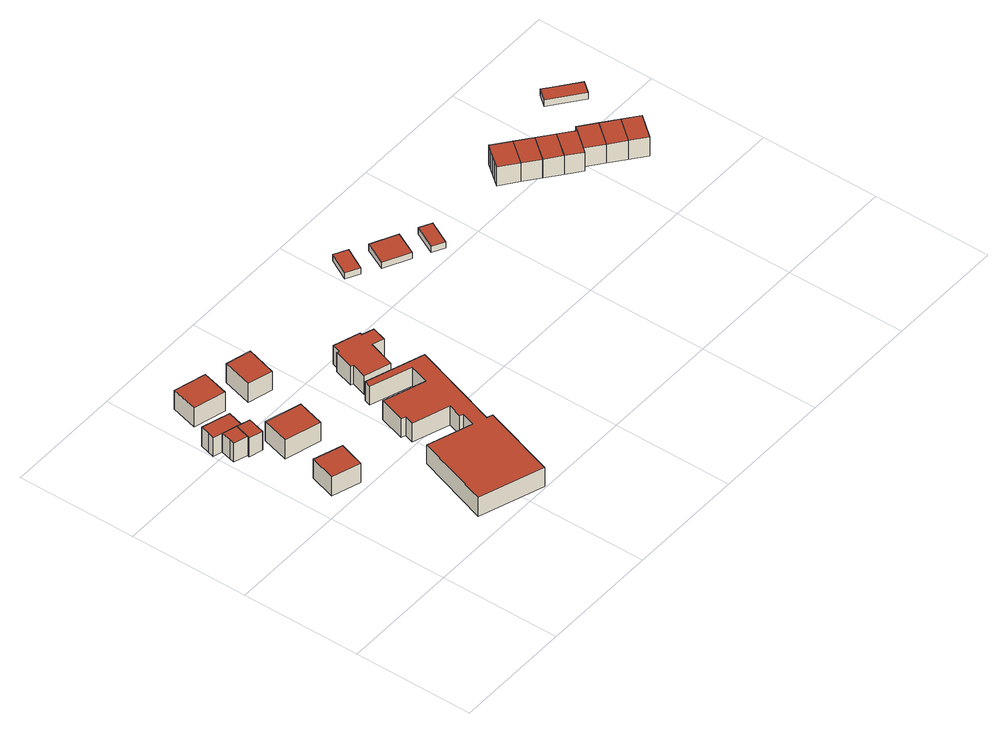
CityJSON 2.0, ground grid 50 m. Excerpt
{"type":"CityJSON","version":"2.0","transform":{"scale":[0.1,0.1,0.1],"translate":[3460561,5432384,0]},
"CityObjects":{
"building1":{"type":"Building","geometry":[{"type":"MultiSurface","lod":"2","boundaries":[[[0,1,2,3,4]],[[4,5,6,0]],[[0,6,7,1]],[[1,7,8,2]],[[2,8,9,3]],[[3,9,5,4]],[[9,8,7,6,5]]],"semantics":{"surfaces":[{"type":"GroundSurface"},{"type":"WallSurface"},{"type":"RoofSurface"}],"values":[0,1,1,1,1,1,2]}}]},
"building2":{"type":"Building","geometry":[{"type":"MultiSurface","lod":"2","boundaries":[[[10,11,12,13]],[[13,14,15,10]],[[10,15,16,11]],[[11,16,17,12]],[[12,17,14,13]],[[17,16,15,14]]],"semantics":{"surfaces":[{"type":"GroundSurface"},{"type":"WallSurface"},{"type":"RoofSurface"}],"values":[0,1,1,1,1,2]}}]},
"building3":{"type":"Building","geometry":[{"type":"MultiSurface","lod":"2","boundaries":[[[4,3,18,19,20,21,22]],[[22,23,5,4]],[[4,5,9,3]],[[3,9,24,18]],[[18,24,25,19]],[[19,25,26,20]],[[20,26,27,21]],[[21,27,23,22]],[[27,26,25,24,9,5,23]]],"semantics":{"surfaces":[{"type":"GroundSurface"},{"type":"WallSurface"},{"type":"RoofSurface"}],"values":[0,1,1,1,1,1,1,1,2]}}]},
"building4":{"type":"Building","geometry":[{"type":"MultiSurface","lod":"2","boundaries":[[[28,29,30,0,4,22]],[[22,23,31,28]],[[28,31,32,29]],[[29,32,33,30]],[[30,33,6,0]],[[0,6,5,4]],[[4,5,23,22]],[[5,6,33,32,31,23]]],"semantics":{"surfaces":[{"type":"GroundSurface"},{"type":"WallSurface"},{"type":"RoofSurface"}],"values":[0,1,1,1,1,1,1,2]}}]},
"building5":{"type":"Building","geometry":[{"type":"MultiSurface","lod":"2","boundaries":[[[34,35,36,37]],[[37,38,39,34]],[[34,39,40,35]],[[35,40,41,36]],[[36,41,38,37]],[[41,40,39,38]]],"semantics":{"surfaces":[{"type":"GroundSurface"},{"type":"WallSurface"},{"type":"RoofSurface"}],"values":[0,1,1,1,1,2]}}]},
"building6":{"type":"Building","geometry":[{"type":"MultiSurface","lod":"2","boundaries":[[[42,43,44,45]],[[45,46,47,42]],[[42,47,48,43]],[[43,48,49,44]],[[44,49,46,45]],[[49,48,47,46]]],"semantics":{"surfaces":[{"type":"GroundSurface"},{"type":"WallSurface"},{"type":"RoofSurface"}],"values":[0,1,1,1,1,2]}}]},
"building7":{"type":"Building","geometry":[{"type":"MultiSurface","lod":"2","boundaries":[[[50,51,52,53,54,55,56,57,58,59,60,61,62,63,64,65,66,67]],[[67,68,69,50]],[[50,69,70,51]],[[51,70,71,52]],[[52,71,72,53]],[[53,72,73,54]],[[54,73,74,55]],[[55,74,75,56]],[[56,75,76,57]],[[57,76,77,58]],[[58,77,78,59]],[[59,78,79,60]],[[60,79,80,61]],[[61,80,81,62]],[[62,81,82,63]],[[63,82,83,64]],[[64,83,84,65]],[[65,84,85,66]],[[66,85,68,67]],[[85,84,83,82,81,80,79,78,77,76,75,74,73,72,71,70,69,68]]],"semantics":{"surfaces":[{"type":"GroundSurface"},{"type":"WallSurface"},{"type":"RoofSurface"}],"values":[0,1,1,1,1,1,1,1,1,1,1,1,1,1,1,1,1,1,1,2]}}]},
"building8":{"type":"Building","geometry":[{"type":"MultiSurface","lod":"2","boundaries":[[[86,87,88,89]],[[89,90,91,86]],[[86,91,92,87]],[[87,92,93,88]],[[88,93,90,89]],[[93,92,91,90]]],"semantics":{"surfaces":[{"type":"GroundSurface"},{"type":"WallSurface"},{"type":"RoofSurface"}],"values":[0,1,1,1,1,2]}}]},
"building9":{"type":"Building","geometry":[{"type":"MultiSurface","lod":"2","boundaries":[[[94,95,96,97,98,99,100,101,102,103,104,105]],[[105,106,107,94]],[[94,107,108,95]],[[95,108,109,96]],[[96,109,110,97]],[[97,110,111,98]],[[98,111,112,99]],[[99,112,113,100]],[[100,113,114,101]],[[101,114,115,102]],[[102,115,116,103]],[[103,116,117,104]],[[104,117,106,105]],[[117,116,115,114,113,112,111,110,109,108,107,106]]],"semantics":{"surfaces":[{"type":"GroundSurface"},{"type":"WallSurface"},{"type":"RoofSurface"}],"values":[0,1,1,1,1,1,1,1,1,1,1,1,1,2]}}]},
"building10":{"type":"Building","geometry":[{"type":"MultiSurface","lod":"2","boundaries":[[[118,119,120,121]],[[121,122,123,118]],[[118,123,124,119]],[[119,124,125,120]],[[120,125,122,121]],[[125,124,123,122]]],"semantics":{"surfaces":[{"type":"GroundSurface"},{"type":"WallSurface"},{"type":"RoofSurface"}],"values":[0,1,1,1,1,2]}}]},
"building11":{"type":"Building","geometry":[{"type":"MultiSurface","lod":"2","boundaries":[[[126,127,128,129]],[[129,130,131,126]],[[126,131,132,127]],[[127,132,133,128]],[[128,133,130,129]],[[133,132,131,130]]],"semantics":{"surfaces":[{"type":"GroundSurface"},{"type":"WallSurface"},{"type":"RoofSurface"}],"values":[0,1,1,1,1,2]}}]},
"building12":{"type":"Building","geometry":[{"type":"MultiSurface","lod":"2","boundaries":[[[134,135,136,137]],[[137,138,139,134]],[[134,139,140,135]],[[135,140,141,136]],[[136,141,138,137]],[[141,140,139,138]]],"semantics":{"surfaces":[{"type":"GroundSurface"},{"type":"WallSurface"},{"type":"RoofSurface"}],"values":[0,1,1,1,1,2]}}]},
"building13":{"type":"Building","geometry":[{"type":"MultiSurface","lod":"2","boundaries":[[[142,143,144,145,146,147,148]],[[148,149,150,142]],[[142,150,151,143]],[[143,151,152,144]],[[144,152,153,145]],[[145,153,154,146]],[[146,154,155,147]],[[147,155,149,148]],[[155,154,153,152,151,150,149]]],"semantics":{"surfaces":[{"type":"GroundSurface"},{"type":"WallSurface"},{"type":"RoofSurface"}],"values":[0,1,1,1,1,1,1,1,2]}}]},
"building14":{"type":"Building","geometry":[{"type":"MultiSurface","lod":"2","boundaries":[[[156,142,148,157]],[[157,158,159,156]],[[156,159,150,142]],[[142,150,149,148]],[[148,149,158,157]],[[149,150,159,158]]],"semantics":{"surfaces":[{"type":"GroundSurface"},{"type":"WallSurface"},{"type":"RoofSurface"}],"values":[0,1,1,1,1,2]}}]},
"building15":{"type":"Building","geometry":[{"type":"MultiSurface","lod":"2","boundaries":[[[160,156,157,161]],[[161,162,163,160]],[[160,163,159,156]],[[156,159,158,157]],[[157,158,162,161]],[[158,159,163,162]]],"semantics":{"surfaces":[{"type":"GroundSurface"},{"type":"WallSurface"},{"type":"RoofSurface"}],"values":[0,1,1,1,1,2]}}]},
"building16":{"type":"Building","geometry":[{"type":"MultiSurface","lod":"2","boundaries":[[[164,165,160,161,166]],[[166,167,168,164]],[[164,168,169,165]],[[165,169,163,160]],[[160,163,162,161]],[[161,162,167,166]],[[162,163,169,168,167]]],"semantics":{"surfaces":[{"type":"GroundSurface"},{"type":"WallSurface"},{"type":"RoofSurface"}],"values":[0,1,1,1,1,1,2]}}]},
"building17":{"type":"Building","geometry":[{"type":"MultiSurface","lod":"2","boundaries":[[[170,164,166,171,172]],[[172,173,174,170]],[[170,174,168,164]],[[164,168,167,166]],[[166,167,175,171]],[[171,175,173,172]],[[175,167,168,174,173]]],"semantics":{"surfaces":[{"type":"GroundSurface"},{"type":"WallSurface"},{"type":"RoofSurface"}],"values":[0,1,1,1,1,1,2]}}]},
"building18":{"type":"Building","geometry":[{"type":"MultiSurface","lod":"2","boundaries":[[[176,170,172,177]],[[177,178,179,176]],[[176,179,174,170]],[[170,174,173,172]],[[172,173,178,177]],[[173,174,179,178]]],"semantics":{"surfaces":[{"type":"GroundSurface"},{"type":"WallSurface"},{"type":"RoofSurface"}],"values":[0,1,1,1,1,2]}}]},
"building19":{"type":"Building","geometry":[{"type":"MultiSurface","lod":"2","boundaries":[[[180,176,177,181]],[[181,182,183,180]],[[180,183,179,176]],[[176,179,178,177]],[[177,178,182,181]],[[178,179,183,182]]],"semantics":{"surfaces":[{"type":"GroundSurface"},{"type":"WallSurface"},{"type":"RoofSurface"}],"values":[0,1,1,1,1,2]}}]},
"building20":{"type":"Building","geometry":[{"type":"MultiSurface","lod":"2","boundaries":[[[184,185,186,187,188]],[[188,189,190,184]],[[184,190,191,185]],[[185,191,192,186]],[[186,192,193,187]],[[187,193,189,188]],[[193,192,191,190,189]]],"semantics":{"surfaces":[{"type":"GroundSurface"},{"type":"WallSurface"},{"type":"RoofSurface"}],"values":[0,1,1,1,1,1,2]}}]}
},
"vertices":[
[84,936,0],[25,954,0],[31,974,0],[43,1017,0],[103,1000,0],[103,1000,90],[84,936,90],[25,954,90],[31,974,90],[43,1017,90],
[217,534,0],[98,573,0],[133,681,0],[252,642,0],[252,642,90],[217,534,90],[98,573,90],[133,681,90],
[5,1029,0],[12,1055,0],[24,1095,0],[140,1060,0],[121,994,0],[121,994,90],[5,1029,90],[12,1055,90],[24,1095,90],[140,1060,90],
[158,983,0],[137,911,0],[81,927,0],[158,983,90],[137,911,90],[81,927,90],
[299,777,0],[150,820,0],[183,934,0],[332,890,0],[332,890,90],[299,777,90],[150,820,90],[183,934,90],
[218,1140,0],[86,1176,0],[116,1288,0],[249,1252,0],[249,1252,90],[218,1140,90],[86,1176,90],[116,1288,90],
[677,328,0],[701,320,0],[596,8,0],[330,98,0],[435,410,0],[620,347,0],[639,404,0],[626,409,0],[645,467,0],[492,518,0],[505,557,0],[487,563,0],[523,672,0],[695,614,0],[723,695,0],[553,753,0],[563,782,0],[803,701,0],[803,701,90],[677,328,90],[701,320,90],[596,8,90],[330,98,90],[435,410,90],[620,347,90],[639,404,90],[626,409,90],[645,467,90],[492,518,90],[505,557,90],[487,563,90],[523,672,90],[695,614,90],[723,695,90],[553,753,90],[563,782,90],
[405,1074,0],[303,1103,0],[338,1227,0],[441,1199,0],[441,1199,90],[405,1074,90],[303,1103,90],[338,1227,90],
[749,940,0],[798,924,0],[779,863,0],[730,879,0],[694,768,0],[585,803,0],[605,866,0],[594,870,0],[621,953,0],[631,950,0],[643,985,0],[752,950,0],[752,950,90],[749,940,90],[798,924,90],[779,863,90],[730,879,90],[694,768,90],[585,803,90],[605,866,90],[594,870,90],[621,953,90],[631,950,90],[643,985,90],
[1072,1194,0],[1018,1223,0],[1068,1315,0],[1122,1286,0],[1122,1286,30],[1072,1194,30],[1018,1223,30],[1068,1315,30],
[1247,1099,0],[1140,1152,0],[1187,1247,0],[1294,1194,0],[1294,1194,30],[1247,1099,30],[1140,1152,30],[1187,1247,30],
[1362,1039,0],[1312,1065,0],[1362,1161,0],[1412,1135,0],[1412,1135,30],[1362,1039,30],[1312,1065,30],[1362,1161,30],
[1797,1039,0],[1728,1094,0],[1746,1116,0],[1764,1139,0],[1782,1161,0],[1801,1185,0],[1870,1130,0],[1870,1130,90],[1797,1039,90],[1728,1094,90],[1746,1116,90],[1764,1139,90],[1782,1161,90],[1801,1185,90],
[1859,990,0],[1932,1081,0],[1932,1081,90],[1859,990,90],
[1920,941,0],[1994,1032,0],[1994,1032,90],[1920,941,90],
[1993,911,0],[1979,894,0],[2052,985,0],[2052,985,90],[1993,911,90],[1979,894,90],
[2058,859,0],[2065,1001,0],[2130,949,0],[2130,949,90],[2058,859,90],[2065,1001,90],
[2121,809,0],[2193,899,0],[2193,899,90],[2121,809,90],
[2181,761,0],[2254,851,0],[2254,851,90],[2181,761,90],
[2319,1159,0],[2282,1113,0],[2157,1212,0],[2194,1259,0],[2239,1223,0],[2239,1223,30],[2319,1159,30],[2282,1113,30],[2157,1212,30],[2194,1259,30]
]}
